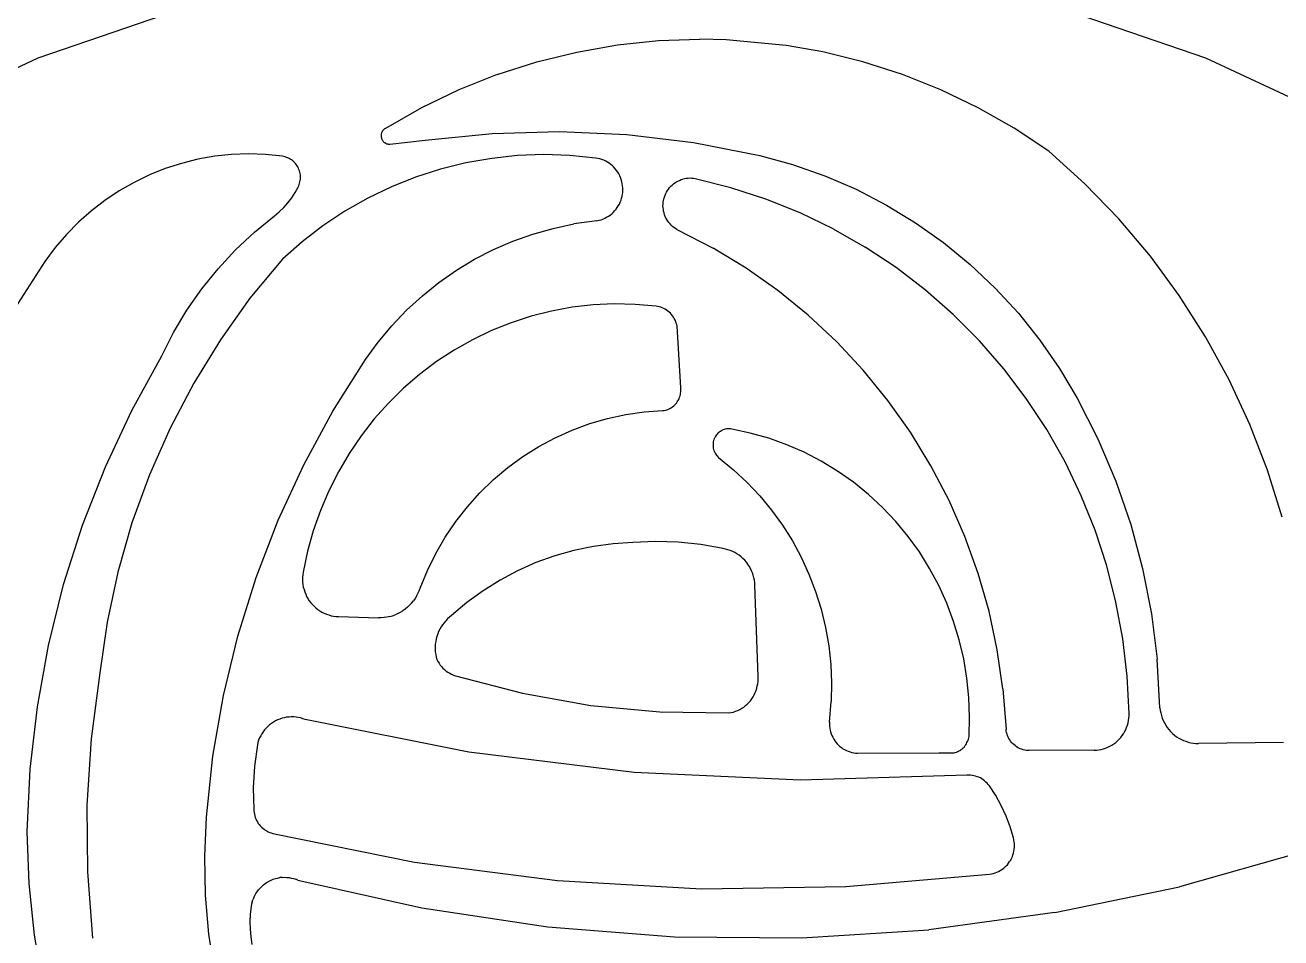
# Model space of a CAD drawing. Extents: x 396092 to 455492, y 17293 to 132793.
# Drawn here: x 424352.7 to 424458.1, y 46302.7 to 46379.4 of the extents above; entities that cross this region are included whole.
import ezdxf

# ---------------------------------------------------------------- set-up
doc = ezdxf.new("R2010")
doc.units = 0
doc.header["$LTSCALE"] = 1000
doc.header["$MEASUREMENT"] = 0
doc.layers.add('MU', color=34, linetype='Continuous')

msp = doc.modelspace()

# ---------------------------------------------------------------- linework, layer by layer
at = {"layer": 'MU', "color": 37}
for p, q in [((424365.24, 46380.56), (424353.71, 46376.59)), ((424451.76, 46376.59), (424440.23, 46380.56)), ((424398.97, 46377.12), (424402.38, 46377.72)), ((424402.38, 46377.72), (424405.83, 46378.08)), ((424405.83, 46378.08), (424409.29, 46378.2)), ((424411.51, 46378.13), (424409.29, 46378.2)), ((424416.55, 46377.66), (424411.51, 46378.13)), ((424419.62, 46377.13), (424416.55, 46377.66)), ((424353.71, 46376.59), (424342.99, 46371.6)), ((424392.29, 46375.23), (424395.6, 46376.29)), ((424395.6, 46376.29), (424398.97, 46377.12)), ((424422.99, 46376.3), (424419.62, 46377.13)), ((424426.3, 46375.24), (424422.99, 46376.3)), ((424462.48, 46371.6), (424451.76, 46376.59)), ((424392.29, 46375.23), (424389.07, 46373.94)), ((424429.52, 46373.95), (424426.3, 46375.24)), ((424389.07, 46373.94), (424385.93, 46372.43)), ((424432.66, 46372.44), (424429.52, 46373.95)), ((424385.93, 46372.43), (424382.91, 46370.71)), ((424435.69, 46370.72), (424432.66, 46372.44)), ((424382.55, 46370.2), (424382.54, 46370.15)), ((424382.54, 46370.15), (424382.54, 46370.1)), ((424382.54, 46370.1), (424382.54, 46370.06)), ((424382.54, 46370.06), (424382.54, 46370.01)), ((424382.54, 46370.01), (424382.55, 46369.96)), ((424382.57, 46370.29), (424382.55, 46370.24)), ((424382.55, 46370.24), (424382.55, 46370.2)), ((424382.55, 46369.96), (424382.56, 46369.92)), ((424382.56, 46369.92), (424382.57, 46369.87)), ((424382.58, 46370.33), (424382.57, 46370.29)), ((424382.57, 46369.87), (424382.59, 46369.83)), ((424382.6, 46370.37), (424382.58, 46370.33)), ((424382.62, 46370.42), (424382.6, 46370.37)), ((424382.64, 46370.46), (424382.62, 46370.42)), ((424382.67, 46370.5), (424382.64, 46370.46)), ((424382.69, 46370.53), (424382.67, 46370.5)), ((424382.72, 46370.57), (424382.69, 46370.53)), ((424382.76, 46370.6), (424382.72, 46370.57)), ((424382.79, 46370.63), (424382.76, 46370.6)), ((424382.83, 46370.66), (424382.79, 46370.63)), ((424382.87, 46370.69), (424382.83, 46370.66)), ((424382.91, 46370.71), (424382.87, 46370.69)), ((424386.23, 46369.71), (424391.86, 46370.29)), ((424391.86, 46370.29), (424397.51, 46370.45)), ((424397.51, 46370.45), (424403.16, 46370.19)), ((424403.16, 46370.19), (424408.77, 46369.51)), ((424438.59, 46368.8), (424435.69, 46370.72)), ((424382.59, 46369.83), (424382.6, 46369.79)), ((424382.6, 46369.79), (424382.63, 46369.74)), ((424382.63, 46369.74), (424382.65, 46369.7)), ((424382.65, 46369.7), (424382.68, 46369.67)), ((424382.68, 46369.67), (424382.7, 46369.63)), ((424382.7, 46369.63), (424382.74, 46369.59)), ((424382.74, 46369.59), (424382.77, 46369.56)), ((424382.77, 46369.56), (424382.8, 46369.53)), ((424382.8, 46369.53), (424382.84, 46369.51)), ((424382.84, 46369.51), (424382.88, 46369.48)), ((424382.88, 46369.48), (424382.92, 46369.46)), ((424382.92, 46369.46), (424382.96, 46369.44)), ((424382.96, 46369.44), (424383, 46369.42)), ((424383, 46369.42), (424383.05, 46369.41)), ((424383.05, 46369.41), (424383.09, 46369.4)), ((424383.09, 46369.4), (424383.14, 46369.39)), ((424383.14, 46369.39), (424383.18, 46369.39)), ((424383.18, 46369.39), (424383.23, 46369.39)), ((424383.23, 46369.39), (424383.28, 46369.39)), ((424383.28, 46369.39), (424386.23, 46369.71)), ((424408.77, 46369.51), (424414.32, 46368.42)), ((424365.78, 46367.77), (424364.41, 46367.33)), ((424367.16, 46368.11), (424365.78, 46367.77)), ((424368.57, 46368.36), (424367.16, 46368.11)), ((424369.99, 46368.51), (424368.57, 46368.36)), ((424371.42, 46368.56), (424369.99, 46368.51)), ((424372.84, 46368.5), (424371.42, 46368.56)), ((424374.27, 46368.36), (424372.84, 46368.5)), ((424374.38, 46368.34), (424374.27, 46368.36)), ((424374.49, 46368.31), (424374.38, 46368.34)), ((424374.6, 46368.27), (424374.49, 46368.31)), ((424374.71, 46368.23), (424374.6, 46368.27)), ((424374.81, 46368.18), (424374.71, 46368.23)), ((424374.91, 46368.13), (424374.81, 46368.18)), ((424375.01, 46368.06), (424374.91, 46368.13)), ((424375.1, 46368), (424375.01, 46368.06)), ((424375.19, 46367.92), (424375.1, 46368)), ((424375.27, 46367.84), (424375.19, 46367.92)), ((424375.35, 46367.75), (424375.27, 46367.84)), ((424389.66, 46367.81), (424387.53, 46367.29)), ((424391.82, 46368.19), (424389.66, 46367.81)), ((424394, 46368.43), (424391.82, 46368.19)), ((424396.19, 46368.51), (424394, 46368.43)), ((424398.38, 46368.44), (424396.19, 46368.51)), ((424400.57, 46368.21), (424398.38, 46368.44)), ((424400.74, 46368.19), (424400.57, 46368.21)), ((424400.9, 46368.15), (424400.74, 46368.19)), ((424401.07, 46368.09), (424400.9, 46368.15)), ((424401.23, 46368.03), (424401.07, 46368.09)), ((424401.39, 46367.96), (424401.23, 46368.03)), ((424401.54, 46367.87), (424401.39, 46367.96)), ((424401.68, 46367.78), (424401.54, 46367.87)), ((424401.82, 46367.68), (424401.68, 46367.78)), ((424414.32, 46368.42), (424417.08, 46367.67)), ((424441.62, 46366.05), (424438.59, 46368.8)), ((424363.09, 46366.8), (424361.8, 46366.17)), ((424364.41, 46367.33), (424363.09, 46366.8)), ((424375.42, 46367.66), (424375.35, 46367.75)), ((424375.48, 46367.57), (424375.42, 46367.66)), ((424375.54, 46367.47), (424375.48, 46367.57)), ((424375.6, 46367.36), (424375.54, 46367.47)), ((424375.64, 46367.26), (424375.6, 46367.36)), ((424375.68, 46367.15), (424375.64, 46367.26)), ((424375.71, 46367.03), (424375.68, 46367.15)), ((424375.74, 46366.92), (424375.71, 46367.03)), ((424375.76, 46366.8), (424375.74, 46366.92)), ((424375.77, 46366.69), (424375.76, 46366.8)), ((424387.53, 46367.29), (424385.44, 46366.61)), ((424401.95, 46367.56), (424401.82, 46367.68)), ((424402.08, 46367.44), (424401.95, 46367.56)), ((424402.2, 46367.31), (424402.08, 46367.44)), ((424402.3, 46367.18), (424402.2, 46367.31)), ((424402.4, 46367.03), (424402.3, 46367.18)), ((424402.49, 46366.88), (424402.4, 46367.03)), ((424402.57, 46366.73), (424402.49, 46366.88)), ((424402.64, 46366.57), (424402.57, 46366.73)), ((424417.08, 46367.67), (424419.78, 46366.72)), ((424419.78, 46366.72), (424422.42, 46365.59)), ((424361.8, 46366.17), (424360.55, 46365.46)), ((424375.32, 46365.32), (424375.58, 46365.78)), ((424375.58, 46365.78), (424375.63, 46365.89)), ((424375.63, 46365.89), (424375.67, 46366)), ((424375.67, 46366), (424375.7, 46366.11)), ((424375.7, 46366.11), (424375.73, 46366.22)), ((424375.73, 46366.22), (424375.75, 46366.34)), ((424375.75, 46366.34), (424375.76, 46366.45)), ((424375.76, 46366.45), (424375.77, 46366.57)), ((424375.77, 46366.57), (424375.77, 46366.69)), ((424383.4, 46365.79), (424381.42, 46364.84)), ((424385.44, 46366.61), (424383.4, 46365.79)), ((424402.7, 46366.4), (424402.64, 46366.57)), ((424402.75, 46366.23), (424402.7, 46366.4)), ((424402.78, 46366.06), (424402.75, 46366.23)), ((424402.81, 46365.89), (424402.78, 46366.06)), ((424402.83, 46365.71), (424402.81, 46365.89)), ((424402.83, 46365.54), (424402.83, 46365.71)), ((424406.66, 46365.61), (424406.76, 46365.73)), ((424406.76, 46365.73), (424406.86, 46365.84)), ((424406.86, 46365.84), (424406.97, 46365.95)), ((424406.97, 46365.95), (424407.08, 46366.04)), ((424407.08, 46366.04), (424407.2, 46366.13)), ((424407.2, 46366.13), (424407.33, 46366.21)), ((424407.33, 46366.21), (424407.46, 46366.28)), ((424407.46, 46366.28), (424407.59, 46366.34)), ((424407.59, 46366.34), (424407.73, 46366.4)), ((424407.73, 46366.4), (424407.88, 46366.44)), ((424408.02, 46366.47), (424407.88, 46366.44)), ((424408.17, 46366.5), (424408.02, 46366.47)), ((424408.32, 46366.51), (424408.17, 46366.5)), ((424408.47, 46366.52), (424408.32, 46366.51)), ((424408.61, 46366.51), (424408.47, 46366.52)), ((424408.76, 46366.49), (424408.61, 46366.51)), ((424408.91, 46366.47), (424408.76, 46366.49)), ((424411.9, 46365.72), (424408.91, 46366.47)), ((424414.84, 46364.77), (424411.9, 46365.72)), ((424444.47, 46363.1), (424441.62, 46366.05)), ((424359.35, 46364.66), (424358.22, 46363.78)), ((424360.55, 46365.46), (424359.35, 46364.66)), ((424374.72, 46364.46), (424375.04, 46364.88)), ((424375.04, 46364.88), (424375.32, 46365.32)), ((424381.42, 46364.84), (424379.5, 46363.75)), ((424402.61, 46364.51), (424402.68, 46364.67)), ((424402.68, 46364.67), (424402.73, 46364.84)), ((424402.73, 46364.84), (424402.77, 46365.01)), ((424402.77, 46365.01), (424402.8, 46365.19)), ((424402.8, 46365.19), (424402.82, 46365.36)), ((424402.82, 46365.36), (424402.83, 46365.54)), ((424406.22, 46364.5), (424406.24, 46364.65)), ((424406.24, 46364.65), (424406.27, 46364.8)), ((424406.27, 46364.8), (424406.32, 46364.94)), ((424406.32, 46364.94), (424406.37, 46365.09)), ((424406.37, 46365.09), (424406.43, 46365.23)), ((424406.43, 46365.23), (424406.5, 46365.36)), ((424406.5, 46365.36), (424406.58, 46365.49)), ((424406.58, 46365.49), (424406.66, 46365.61)), ((424417.71, 46363.62), (424414.84, 46364.77)), ((424422.42, 46365.59), (424424.96, 46364.27)), ((424358.22, 46363.78), (424357.14, 46362.83)), ((424373.58, 46363.37), (424373.99, 46363.71)), ((424373.99, 46363.71), (424374.37, 46364.07)), ((424374.37, 46364.07), (424374.72, 46364.46)), ((424379.5, 46363.75), (424377.66, 46362.53)), ((424401.9, 46363.53), (424402.02, 46363.65)), ((424402.02, 46363.65), (424402.14, 46363.78)), ((424402.14, 46363.78), (424402.26, 46363.91)), ((424402.26, 46363.91), (424402.36, 46364.05)), ((424402.36, 46364.05), (424402.45, 46364.2)), ((424402.45, 46364.2), (424402.54, 46364.35)), ((424402.54, 46364.35), (424402.61, 46364.51)), ((424406.2, 46364.2), (424406.21, 46364.35)), ((424406.21, 46364.05), (424406.2, 46364.2)), ((424406.21, 46364.35), (424406.22, 46364.5)), ((424406.23, 46363.89), (424406.21, 46364.05)), ((424406.25, 46363.74), (424406.23, 46363.89)), ((424406.29, 46363.6), (424406.25, 46363.74)), ((424406.33, 46363.45), (424406.29, 46363.6)), ((424420.49, 46362.27), (424417.71, 46363.62)), ((424424.96, 46364.27), (424427.41, 46362.77)), ((424357.14, 46362.83), (424356.13, 46361.8)), ((424371.9, 46362), (424373.58, 46363.37)), ((424377.66, 46362.53), (424375.91, 46361.19)), ((424396.99, 46362.31), (424398.73, 46362.68)), ((424400.66, 46362.95), (424398.73, 46362.68)), ((424400.66, 46362.95), (424400.83, 46362.99)), ((424400.83, 46362.99), (424401, 46363.03)), ((424401, 46363.03), (424401.16, 46363.09)), ((424401.16, 46363.09), (424401.32, 46363.16)), ((424401.32, 46363.16), (424401.47, 46363.24)), ((424401.47, 46363.24), (424401.62, 46363.33)), ((424401.62, 46363.33), (424401.76, 46363.43)), ((424401.76, 46363.43), (424401.9, 46363.53)), ((424406.39, 46363.31), (424406.33, 46363.45)), ((424406.45, 46363.17), (424406.39, 46363.31)), ((424406.52, 46363.04), (424406.45, 46363.17)), ((424406.6, 46362.91), (424406.52, 46363.04)), ((424406.69, 46362.79), (424406.6, 46362.91)), ((424406.79, 46362.68), (424406.69, 46362.79)), ((424406.89, 46362.57), (424406.79, 46362.68)), ((424407, 46362.47), (424406.89, 46362.57)), ((424427.41, 46362.77), (424429.76, 46361.11)), ((424447.11, 46359.97), (424444.47, 46363.1)), ((424356.13, 46361.8), (424355.19, 46360.7)), ((424370.32, 46360.51), (424371.9, 46362)), ((424393.6, 46361.24), (424395.28, 46361.83)), ((424395.28, 46361.83), (424396.99, 46362.31)), ((424407.12, 46362.37), (424407, 46362.47)), ((424407.24, 46362.29), (424407.12, 46362.37)), ((424407.37, 46362.21), (424407.24, 46362.29)), ((424407.37, 46362.21), (424410.4, 46360.65)), ((424420.49, 46362.27), (424423.18, 46360.74)), ((424355.19, 46360.7), (424354.32, 46359.54)), ((424368.85, 46358.91), (424370.32, 46360.51)), ((424375.91, 46361.19), (424374.25, 46359.73)), ((424390.39, 46359.71), (424391.97, 46360.53)), ((424391.97, 46360.53), (424393.6, 46361.24)), ((424413.18, 46358.96), (424410.4, 46360.65)), ((424425.77, 46359.02), (424423.18, 46360.74)), ((424429.76, 46361.11), (424431.98, 46359.28)), ((424354.32, 46359.54), (424351.53, 46355.21)), ((424374.25, 46359.73), (424371.53, 46356.44)), ((424388.86, 46358.79), (424390.39, 46359.71)), ((424449.54, 46356.66), (424447.11, 46359.97)), ((424367.49, 46357.22), (424368.85, 46358.91)), ((424387.39, 46357.76), (424388.86, 46358.79)), ((424415.85, 46357.09), (424413.18, 46358.96)), ((424428.23, 46357.13), (424425.77, 46359.02)), ((424431.98, 46359.28), (424434.08, 46357.3)), ((424386, 46356.64), (424387.39, 46357.76)), ((424434.08, 46357.3), (424436.04, 46355.18)), ((424366.24, 46355.43), (424367.49, 46357.22)), ((424371.53, 46356.44), (424369.05, 46352.96)), ((424384.68, 46355.43), (424386, 46356.64)), ((424418.38, 46355.03), (424415.85, 46357.09)), ((424430.57, 46355.08), (424428.23, 46357.13)), ((424451.75, 46353.19), (424449.54, 46356.66)), ((424365.12, 46353.55), (424366.24, 46355.43)), ((424383.44, 46354.13), (424384.68, 46355.43)), ((424396.85, 46355.36), (424395.13, 46354.93)), ((424398.58, 46355.68), (424396.85, 46355.36)), ((424400.34, 46355.88), (424398.58, 46355.68)), ((424402.1, 46355.96), (424400.34, 46355.88)), ((424403.86, 46355.92), (424402.1, 46355.96)), ((424405.62, 46355.77), (424403.86, 46355.92)), ((424405.75, 46355.75), (424405.62, 46355.77)), ((424405.89, 46355.72), (424405.75, 46355.75)), ((424406.02, 46355.68), (424405.89, 46355.72)), ((424406.14, 46355.63), (424406.02, 46355.68)), ((424406.27, 46355.57), (424406.14, 46355.63)), ((424406.39, 46355.51), (424406.27, 46355.57)), ((424406.5, 46355.44), (424406.39, 46355.51)), ((424406.62, 46355.36), (424406.5, 46355.44)), ((424406.72, 46355.27), (424406.62, 46355.36)), ((424406.82, 46355.18), (424406.72, 46355.27)), ((424406.91, 46355.07), (424406.82, 46355.18)), ((424436.04, 46355.18), (424437.84, 46352.92)), ((424382.29, 46352.75), (424383.44, 46354.13)), ((424393.45, 46354.38), (424391.81, 46353.73)), ((424395.13, 46354.93), (424393.45, 46354.38)), ((424407, 46354.97), (424406.91, 46355.07)), ((424407.08, 46354.85), (424407, 46354.97)), ((424407.15, 46354.74), (424407.08, 46354.85)), ((424407.22, 46354.61), (424407.15, 46354.74)), ((424407.27, 46354.49), (424407.22, 46354.61)), ((424407.32, 46354.36), (424407.27, 46354.49)), ((424407.36, 46354.23), (424407.32, 46354.36)), ((424407.39, 46354.09), (424407.36, 46354.23)), ((424407.69, 46348.92), (424407.39, 46354.09)), ((424420.78, 46352.79), (424418.38, 46355.03)), ((424432.76, 46352.87), (424430.57, 46355.08)), ((424364.14, 46351.6), (424365.12, 46353.55)), ((424391.81, 46353.73), (424390.22, 46352.96)), ((424453.72, 46349.58), (424451.75, 46353.19)), ((424369.05, 46352.96), (424366.81, 46349.32)), ((424381.23, 46351.3), (424382.29, 46352.75)), ((424388.67, 46352.09), (424387.19, 46351.12)), ((424390.22, 46352.96), (424388.67, 46352.09)), ((424423.01, 46350.4), (424420.78, 46352.79)), ((424434.81, 46350.52), (424432.76, 46352.87)), ((424437.84, 46352.92), (424439.49, 46350.54)), ((424361.61, 46347.02), (424364.14, 46351.6)), ((424378.49, 46346.96), (424381.23, 46351.3)), ((424387.19, 46351.12), (424385.77, 46350.05)), ((424385.77, 46350.05), (424384.42, 46348.88)), ((424425.08, 46347.86), (424423.01, 46350.4)), ((424436.69, 46348.03), (424434.81, 46350.52)), ((424439.49, 46350.54), (424440.98, 46348.05)), ((424366.81, 46349.32), (424364.82, 46345.52)), ((424384.42, 46348.88), (424383.15, 46347.63)), ((424407.7, 46348.81), (424407.69, 46348.92)), ((424407.7, 46348.69), (424407.7, 46348.81)), ((424455.46, 46345.84), (424453.72, 46349.58)), ((424407.4, 46347.73), (424407.46, 46347.83)), ((424407.46, 46347.83), (424407.52, 46347.93)), ((424407.52, 46347.93), (424407.56, 46348.03)), ((424407.56, 46348.03), (424407.6, 46348.14)), ((424407.6, 46348.14), (424407.64, 46348.24)), ((424407.64, 46348.24), (424407.66, 46348.35)), ((424407.66, 46348.35), (424407.68, 46348.47)), ((424407.68, 46348.47), (424407.7, 46348.58)), ((424407.7, 46348.58), (424407.7, 46348.69)), ((424426.98, 46345.18), (424425.08, 46347.86)), ((424438.41, 46345.41), (424436.69, 46348.03)), ((424440.98, 46348.05), (424442.71, 46344.62)), ((424359.39, 46342.27), (424361.61, 46347.02)), ((424376.04, 46342.45), (424378.49, 46346.96)), ((424383.15, 46347.63), (424381.97, 46346.3)), ((424403.08, 46346.68), (424404.62, 46346.9)), ((424404.62, 46346.9), (424406.18, 46347.01)), ((424406.18, 46347.01), (424406.29, 46347.02)), ((424406.29, 46347.02), (424406.4, 46347.04)), ((424406.4, 46347.04), (424406.51, 46347.07)), ((424406.51, 46347.07), (424406.62, 46347.11)), ((424406.62, 46347.11), (424406.72, 46347.15)), ((424406.72, 46347.15), (424406.82, 46347.2)), ((424406.82, 46347.2), (424406.92, 46347.26)), ((424406.92, 46347.26), (424407.01, 46347.33)), ((424407.01, 46347.33), (424407.1, 46347.4)), ((424407.1, 46347.4), (424407.18, 46347.47)), ((424407.18, 46347.47), (424407.26, 46347.55)), ((424407.26, 46347.55), (424407.33, 46347.64)), ((424407.33, 46347.64), (424407.4, 46347.73)), ((424381.97, 46346.3), (424380.87, 46344.89)), ((424398.58, 46345.37), (424400.05, 46345.91)), ((424400.05, 46345.91), (424401.55, 46346.35)), ((424401.55, 46346.35), (424403.08, 46346.68)), ((424456.94, 46341.99), (424455.46, 46345.84)), ((424364.82, 46345.52), (424363.09, 46341.6)), ((424380.87, 46344.89), (424379.86, 46343.41)), ((424395.77, 46343.99), (424397.15, 46344.73)), ((424397.15, 46344.73), (424398.58, 46345.37)), ((424410.51, 46344.65), (424410.47, 46344.56)), ((424410.54, 46344.73), (424410.51, 46344.65)), ((424410.59, 46344.81), (424410.54, 46344.73)), ((424410.64, 46344.89), (424410.59, 46344.81)), ((424410.69, 46344.96), (424410.64, 46344.89)), ((424410.75, 46345.03), (424410.69, 46344.96)), ((424410.81, 46345.1), (424410.75, 46345.03)), ((424410.88, 46345.16), (424410.81, 46345.1)), ((424410.95, 46345.21), (424410.88, 46345.16)), ((424411.02, 46345.26), (424410.95, 46345.21)), ((424411.1, 46345.31), (424411.02, 46345.26)), ((424411.18, 46345.35), (424411.1, 46345.31)), ((424411.26, 46345.39), (424411.18, 46345.35)), ((424411.35, 46345.42), (424411.26, 46345.39)), ((424411.43, 46345.44), (424411.35, 46345.42)), ((424411.52, 46345.46), (424411.43, 46345.44)), ((424411.61, 46345.47), (424411.52, 46345.46)), ((424411.7, 46345.47), (424411.61, 46345.47)), ((424411.79, 46345.47), (424411.7, 46345.47)), ((424411.88, 46345.47), (424411.79, 46345.47)), ((424411.97, 46345.45), (424411.88, 46345.47)), ((424413.53, 46345.12), (424411.97, 46345.45)), ((424415.08, 46344.68), (424413.53, 46345.12)), ((424416.59, 46344.14), (424415.08, 46344.68)), ((424428.69, 46342.37), (424426.98, 46345.18)), ((424439.95, 46342.69), (424438.41, 46345.41)), ((424442.71, 46344.62), (424444.21, 46341.08)), ((424394.44, 46343.15), (424395.77, 46343.99)), ((424410.41, 46344.3), (424410.4, 46344.21)), ((424410.4, 46344.21), (424410.4, 46344.11)), ((424410.4, 46344.11), (424410.4, 46344.02)), ((424410.4, 46344.02), (424410.41, 46343.93)), ((424410.42, 46344.39), (424410.41, 46344.3)), ((424410.41, 46343.93), (424410.42, 46343.84)), ((424410.45, 46344.48), (424410.42, 46344.39)), ((424410.42, 46343.84), (424410.44, 46343.75)), ((424410.44, 46343.75), (424410.47, 46343.67)), ((424410.47, 46344.56), (424410.45, 46344.48)), ((424410.47, 46343.67), (424410.5, 46343.58)), ((424410.5, 46343.58), (424410.54, 46343.5)), ((424418.06, 46343.5), (424416.59, 46344.14)), ((424379.86, 46343.41), (424378.95, 46341.87)), ((424393.17, 46342.22), (424394.44, 46343.15)), ((424410.54, 46343.5), (424410.58, 46343.42)), ((424410.58, 46343.42), (424410.63, 46343.34)), ((424410.63, 46343.34), (424410.68, 46343.27)), ((424410.68, 46343.27), (424410.74, 46343.2)), ((424410.74, 46343.2), (424410.8, 46343.13)), ((424410.8, 46343.13), (424410.86, 46343.07)), ((424410.86, 46343.07), (424412.13, 46342.03)), ((424419.49, 46342.75), (424418.06, 46343.5)), ((424420.86, 46341.92), (424419.49, 46342.75)), ((424441.3, 46339.86), (424439.95, 46342.69)), ((424357.48, 46337.39), (424359.39, 46342.27)), ((424363.09, 46341.6), (424361.62, 46337.57)), ((424373.89, 46337.79), (424376.04, 46342.45)), ((424378.95, 46341.87), (424378.15, 46340.27)), ((424391.96, 46341.21), (424393.17, 46342.22)), ((424412.13, 46342.03), (424413.27, 46340.98)), ((424422.18, 46340.99), (424420.86, 46341.92)), ((424430.22, 46339.45), (424428.69, 46342.37)), ((424458.17, 46338.05), (424456.94, 46341.99)), ((424390.83, 46340.11), (424391.96, 46341.21)), ((424413.27, 46340.98), (424414.33, 46339.85)), ((424423.44, 46339.97), (424422.18, 46340.99)), ((424444.21, 46341.08), (424445.46, 46337.44)), ((424378.15, 46340.27), (424377.44, 46338.61)), ((424389.78, 46338.93), (424390.83, 46340.11)), ((424414.33, 46339.85), (424415.32, 46338.65)), ((424424.62, 46338.87), (424423.44, 46339.97)), ((424431.54, 46336.43), (424430.22, 46339.45)), ((424442.47, 46336.95), (424441.3, 46339.86)), ((424377.44, 46338.61), (424376.85, 46336.92)), ((424388.8, 46337.68), (424389.78, 46338.93)), ((424415.32, 46338.65), (424416.23, 46337.38)), ((424425.74, 46337.69), (424424.62, 46338.87)), ((424355.89, 46332.39), (424357.48, 46337.39)), ((424361.62, 46337.57), (424360.44, 46333.44)), ((424372.05, 46332.99), (424373.89, 46337.79)), ((424387.92, 46336.37), (424388.8, 46337.68)), ((424416.23, 46337.38), (424417.06, 46336.06)), ((424426.77, 46336.44), (424425.74, 46337.69)), ((424445.46, 46337.44), (424446.46, 46333.73)), ((424376.85, 46336.92), (424376.36, 46335.19)), ((424387.12, 46335), (424387.92, 46336.37)), ((424427.72, 46335.13), (424426.77, 46336.44)), ((424432.66, 46333.33), (424431.54, 46336.43)), ((424443.45, 46333.97), (424442.47, 46336.95)), ((424376.36, 46335.19), (424375.99, 46333.43)), ((424398.72, 46335.26), (424397.11, 46334.81)), ((424400.36, 46335.6), (424398.72, 46335.26)), ((424402.01, 46335.82), (424400.36, 46335.6)), ((424403.68, 46335.92), (424402.01, 46335.82)), ((424405.58, 46336.01), (424403.68, 46335.92)), ((424407.48, 46335.95), (424405.58, 46336.01)), ((424409.38, 46335.75), (424407.48, 46335.95)), ((424411.25, 46335.41), (424409.38, 46335.75)), ((424411.45, 46335.37), (424411.25, 46335.41)), ((424411.65, 46335.32), (424411.45, 46335.37)), ((424411.85, 46335.25), (424411.65, 46335.32)), ((424412.05, 46335.17), (424411.85, 46335.25)), ((424412.23, 46335.08), (424412.05, 46335.17)), ((424417.06, 46336.06), (424417.8, 46334.69)), ((424428.58, 46333.75), (424427.72, 46335.13)), ((424386.42, 46333.57), (424387.12, 46335)), ((424395.53, 46334.24), (424394, 46333.56)), ((424397.11, 46334.81), (424395.53, 46334.24)), ((424412.41, 46334.98), (424412.23, 46335.08)), ((424412.59, 46334.86), (424412.41, 46334.98)), ((424412.75, 46334.73), (424412.59, 46334.86)), ((424412.91, 46334.59), (424412.75, 46334.73)), ((424413.06, 46334.44), (424412.91, 46334.59)), ((424413.2, 46334.28), (424413.06, 46334.44)), ((424413.32, 46334.12), (424413.2, 46334.28)), ((424413.44, 46333.94), (424413.32, 46334.12)), ((424417.8, 46334.69), (424418.45, 46333.27)), ((424360.44, 46333.44), (424359.54, 46329.23)), ((424370.52, 46328.07), (424372.05, 46332.99)), ((424375.95, 46333.01), (424375.94, 46332.8)), ((424375.96, 46333.22), (424375.95, 46333.01)), ((424375.99, 46333.43), (424375.96, 46333.22)), ((424385.82, 46332.1), (424386.42, 46333.57)), ((424394, 46333.56), (424392.52, 46332.77)), ((424413.54, 46333.75), (424413.44, 46333.94)), ((424413.63, 46333.56), (424413.54, 46333.75)), ((424413.71, 46333.37), (424413.63, 46333.56)), ((424413.78, 46333.17), (424413.71, 46333.37)), ((424413.83, 46332.96), (424413.78, 46333.17)), ((424418.45, 46333.27), (424419.01, 46331.81)), ((424429.35, 46332.31), (424428.58, 46333.75)), ((424433.57, 46330.15), (424432.66, 46333.33)), ((424444.22, 46330.92), (424443.45, 46333.97)), ((424446.46, 46333.73), (424447.2, 46329.94)), ((424354.62, 46327.29), (424355.89, 46332.39)), ((424375.94, 46332.8), (424375.95, 46332.59)), ((424375.95, 46332.59), (424375.98, 46332.39)), ((424375.98, 46332.39), (424376.01, 46332.18)), ((424376.01, 46332.18), (424376.07, 46331.98)), ((424376.07, 46331.98), (424376.13, 46331.78)), ((424385.73, 46331.87), (424385.82, 46332.1)), ((424392.52, 46332.77), (424391.1, 46331.87)), ((424413.87, 46332.75), (424413.83, 46332.96)), ((424413.9, 46332.54), (424413.87, 46332.75)), ((424413.91, 46332.33), (424413.9, 46332.54)), ((424414.18, 46324.66), (424413.91, 46332.33)), ((424430.02, 46330.83), (424429.35, 46332.31)), ((424376.13, 46331.78), (424376.21, 46331.58)), ((424376.21, 46331.58), (424376.29, 46331.4)), ((424376.29, 46331.4), (424376.4, 46331.21)), ((424376.4, 46331.21), (424376.51, 46331.04)), ((424376.51, 46331.04), (424376.63, 46330.87)), ((424376.63, 46330.87), (424376.77, 46330.71)), ((424385.1, 46330.84), (424385.25, 46331.03)), ((424385.39, 46331.23), (424385.25, 46331.03)), ((424385.52, 46331.43), (424385.39, 46331.23)), ((424385.52, 46331.43), (424385.63, 46331.65)), ((424385.63, 46331.65), (424385.73, 46331.87)), ((424389.74, 46330.88), (424388.45, 46329.79)), ((424391.1, 46331.87), (424389.74, 46330.88)), ((424419.01, 46331.81), (424419.48, 46330.32)), ((424444.8, 46327.83), (424444.22, 46330.92)), ((424376.77, 46330.71), (424376.91, 46330.57)), ((424376.91, 46330.57), (424377.06, 46330.43)), ((424377.06, 46330.43), (424377.23, 46330.3)), ((424377.23, 46330.3), (424377.4, 46330.18)), ((424377.4, 46330.18), (424377.57, 46330.08)), ((424377.57, 46330.08), (424377.76, 46329.99)), ((424377.76, 46329.99), (424377.95, 46329.91)), ((424377.95, 46329.91), (424378.14, 46329.84)), ((424378.14, 46329.84), (424378.34, 46329.78)), ((424383.5, 46329.78), (424383.73, 46329.86)), ((424383.95, 46329.96), (424383.73, 46329.86)), ((424383.95, 46329.96), (424384.16, 46330.07)), ((424384.16, 46330.07), (424384.37, 46330.2)), ((424384.56, 46330.34), (424384.37, 46330.2)), ((424384.75, 46330.49), (424384.56, 46330.34)), ((424384.75, 46330.49), (424384.93, 46330.66)), ((424384.93, 46330.66), (424385.1, 46330.84)), ((424419.48, 46330.32), (424419.85, 46328.8)), ((424430.6, 46329.3), (424430.02, 46330.83)), ((424434.26, 46326.92), (424433.57, 46330.15)), ((424447.2, 46329.94), (424447.68, 46326.12)), ((424359.54, 46329.23), (424358.92, 46324.98)), ((424378.34, 46329.78), (424378.54, 46329.74)), ((424378.54, 46329.74), (424378.74, 46329.72)), ((424378.74, 46329.72), (424378.95, 46329.7)), ((424378.95, 46329.7), (424382.31, 46329.61)), ((424382.55, 46329.61), (424382.31, 46329.61)), ((424382.79, 46329.63), (424382.55, 46329.61)), ((424383.03, 46329.66), (424382.79, 46329.63)), ((424383.27, 46329.71), (424383.03, 46329.66)), ((424383.27, 46329.71), (424383.5, 46329.78)), ((424387.57, 46328.84), (424387.47, 46328.65)), ((424387.69, 46329.02), (424387.57, 46328.84)), ((424387.82, 46329.19), (424387.69, 46329.02)), ((424387.97, 46329.36), (424387.82, 46329.19)), ((424388.12, 46329.51), (424387.97, 46329.36)), ((424388.28, 46329.66), (424388.12, 46329.51)), ((424388.45, 46329.79), (424388.28, 46329.66)), ((424419.85, 46328.8), (424420.12, 46327.25)), ((424431.07, 46327.74), (424430.6, 46329.3)), ((424369.31, 46323.07), (424370.52, 46328.07)), ((424387.16, 46327.83), (424387.12, 46327.61)), ((424387.22, 46328.04), (424387.16, 46327.83)), ((424387.29, 46328.25), (424387.22, 46328.04)), ((424387.37, 46328.45), (424387.29, 46328.25)), ((424387.47, 46328.65), (424387.37, 46328.45)), ((424431.45, 46326.15), (424431.07, 46327.74)), ((424445.16, 46324.71), (424444.8, 46327.83)), ((424353.69, 46322.12), (424354.62, 46327.29)), ((424387.09, 46327.39), (424387.08, 46327.18)), ((424387.08, 46327.18), (424387.08, 46326.96)), ((424387.08, 46326.96), (424387.09, 46326.74)), ((424387.12, 46327.61), (424387.09, 46327.39)), ((424387.09, 46326.74), (424387.12, 46326.52)), ((424420.12, 46327.25), (424420.29, 46325.69)), ((424434.74, 46323.65), (424434.26, 46326.92)), ((424387.12, 46326.52), (424387.17, 46326.3)), ((424387.17, 46326.3), (424387.22, 46326.09)), ((424387.22, 46326.09), (424387.3, 46325.93)), ((424387.3, 46325.93), (424387.4, 46325.78)), ((424387.4, 46325.78), (424387.5, 46325.63)), ((424387.5, 46325.63), (424387.61, 46325.5)), ((424420.29, 46325.69), (424420.36, 46324.13)), ((424431.72, 46324.54), (424431.45, 46326.15)), ((424447.91, 46322.05), (424447.68, 46326.12)), ((424358.92, 46324.98), (424358.19, 46319.44)), ((424387.61, 46325.5), (424387.73, 46325.37)), ((424387.73, 46325.37), (424387.86, 46325.25)), ((424387.86, 46325.25), (424388, 46325.13)), ((424388, 46325.13), (424388.15, 46325.03)), ((424388.15, 46325.03), (424388.3, 46324.94)), ((424388.3, 46324.94), (424388.46, 46324.86)), ((424388.46, 46324.86), (424388.62, 46324.79)), ((424388.62, 46324.79), (424388.78, 46324.73)), ((424388.78, 46324.73), (424394.42, 46323.27)), ((424414.18, 46324.47), (424414.18, 46324.66)), ((424445.33, 46321.56), (424445.16, 46324.71)), ((424413.95, 46323.32), (424414.02, 46323.5)), ((424414.02, 46323.5), (424414.08, 46323.69)), ((424414.08, 46323.69), (424414.12, 46323.88)), ((424414.12, 46323.88), (424414.16, 46324.07)), ((424414.16, 46324.07), (424414.18, 46324.27)), ((424414.18, 46324.27), (424414.18, 46324.47)), ((424420.36, 46324.13), (424420.33, 46322.56)), ((424431.88, 46322.91), (424431.72, 46324.54)), ((424434.74, 46323.65), (424435, 46320.22)), ((424368.42, 46317.99), (424369.31, 46323.07)), ((424394.42, 46323.27), (424400.14, 46322.25)), ((424413.28, 46322.36), (424413.42, 46322.5)), ((424413.42, 46322.5), (424413.55, 46322.64)), ((424413.55, 46322.64), (424413.66, 46322.8)), ((424413.66, 46322.8), (424413.77, 46322.97)), ((424413.77, 46322.97), (424413.86, 46323.14)), ((424413.86, 46323.14), (424413.95, 46323.32)), ((424420.18, 46320.84), (424420.33, 46322.56)), ((424431.94, 46321.27), (424431.88, 46322.91)), ((424353.09, 46316.9), (424353.69, 46322.12)), ((424400.14, 46322.25), (424405.93, 46321.7)), ((424405.93, 46321.7), (424411.74, 46321.61)), ((424411.74, 46321.61), (424411.93, 46321.64)), ((424411.93, 46321.64), (424412.12, 46321.69)), ((424412.12, 46321.69), (424412.3, 46321.75)), ((424412.3, 46321.75), (424412.48, 46321.82)), ((424412.48, 46321.82), (424412.65, 46321.9)), ((424412.65, 46321.9), (424412.82, 46322)), ((424412.82, 46322), (424412.98, 46322.11)), ((424412.98, 46322.11), (424413.14, 46322.23)), ((424413.14, 46322.23), (424413.28, 46322.36)), ((424445.32, 46321.37), (424445.33, 46321.56)), ((424447.91, 46322.05), (424447.94, 46321.83)), ((424447.94, 46321.83), (424447.98, 46321.61)), ((424447.98, 46321.61), (424448.04, 46321.39)), ((424448.04, 46321.39), (424448.11, 46321.18)), ((424372.89, 46320.34), (424372.76, 46320.19)), ((424373.03, 46320.48), (424372.89, 46320.34)), ((424373.18, 46320.61), (424373.03, 46320.48)), ((424373.34, 46320.73), (424373.18, 46320.61)), ((424373.5, 46320.84), (424373.34, 46320.73)), ((424373.67, 46320.94), (424373.5, 46320.84)), ((424373.85, 46321.03), (424373.67, 46320.94)), ((424374.04, 46321.1), (424373.85, 46321.03)), ((424374.22, 46321.16), (424374.04, 46321.1)), ((424374.41, 46321.21), (424374.22, 46321.16)), ((424374.61, 46321.25), (424374.41, 46321.21)), ((424374.81, 46321.27), (424374.61, 46321.25)), ((424375, 46321.28), (424374.81, 46321.27)), ((424375.2, 46321.28), (424375, 46321.28)), ((424375.4, 46321.26), (424375.2, 46321.28)), ((424375.59, 46321.23), (424375.4, 46321.26)), ((424375.79, 46321.19), (424375.59, 46321.23)), ((424375.97, 46321.13), (424375.79, 46321.19)), ((424376.16, 46321.06), (424375.97, 46321.13)), ((424389.89, 46318.32), (424376.16, 46321.06)), ((424420.18, 46320.84), (424420.18, 46320.67)), ((424420.18, 46320.67), (424420.19, 46320.51)), ((424420.19, 46320.51), (424420.2, 46320.34)), ((424420.2, 46320.34), (424420.23, 46320.18)), ((424431.89, 46319.64), (424431.94, 46321.27)), ((424445.04, 46320.22), (424445.12, 46320.4)), ((424445.12, 46320.4), (424445.19, 46320.59)), ((424445.19, 46320.59), (424445.24, 46320.78)), ((424445.24, 46320.78), (424445.28, 46320.97)), ((424445.28, 46320.97), (424445.31, 46321.17)), ((424445.31, 46321.17), (424445.32, 46321.37)), ((424448.11, 46321.18), (424448.19, 46320.97)), ((424448.19, 46320.97), (424448.29, 46320.77)), ((424448.29, 46320.77), (424448.4, 46320.58)), ((424448.4, 46320.58), (424448.52, 46320.4)), ((424448.52, 46320.4), (424448.66, 46320.22)), ((424358.19, 46319.44), (424357.85, 46313.86)), ((424372.26, 46319.32), (424372.2, 46319.13)), ((424372.34, 46319.51), (424372.26, 46319.32)), ((424372.43, 46319.69), (424372.34, 46319.51)), ((424372.52, 46319.86), (424372.43, 46319.69)), ((424372.64, 46320.03), (424372.52, 46319.86)), ((424372.76, 46320.19), (424372.64, 46320.03)), ((424420.23, 46320.18), (424420.27, 46320.02)), ((424420.27, 46320.02), (424420.32, 46319.87)), ((424420.32, 46319.87), (424420.38, 46319.71)), ((424420.38, 46319.71), (424420.45, 46319.57)), ((424420.45, 46319.57), (424420.53, 46319.42)), ((424420.53, 46319.42), (424420.62, 46319.28)), ((424420.62, 46319.28), (424420.72, 46319.15)), ((424431.77, 46319.21), (424431.81, 46319.32)), ((424431.81, 46319.32), (424431.84, 46319.42)), ((424431.84, 46319.42), (424431.87, 46319.53)), ((424431.87, 46319.53), (424431.89, 46319.64)), ((424435.02, 46320.09), (424435, 46320.22)), ((424435.05, 46319.96), (424435.02, 46320.09)), ((424435.09, 46319.83), (424435.05, 46319.96)), ((424435.13, 46319.71), (424435.09, 46319.83)), ((424435.18, 46319.59), (424435.13, 46319.71)), ((424435.24, 46319.47), (424435.18, 46319.59)), ((424435.31, 46319.35), (424435.24, 46319.47)), ((424435.38, 46319.25), (424435.31, 46319.35)), ((424444.35, 46319.27), (424444.49, 46319.4)), ((424444.49, 46319.4), (424444.62, 46319.55)), ((424444.62, 46319.55), (424444.74, 46319.71)), ((424444.74, 46319.71), (424444.85, 46319.87)), ((424444.85, 46319.87), (424444.95, 46320.04)), ((424444.95, 46320.04), (424445.04, 46320.22)), ((424448.66, 46320.22), (424448.81, 46320.06)), ((424448.81, 46320.06), (424448.96, 46319.9)), ((424448.96, 46319.9), (424449.13, 46319.76)), ((424449.13, 46319.76), (424449.31, 46319.62)), ((424449.31, 46319.62), (424449.49, 46319.5)), ((424449.49, 46319.5), (424449.68, 46319.4)), ((424449.68, 46319.4), (424449.88, 46319.31)), ((424449.88, 46319.31), (424450.09, 46319.23)), ((424372.15, 46318.93), (424371.91, 46317.14)), ((424372.2, 46319.13), (424372.15, 46318.93)), ((424403.77, 46316.61), (424389.89, 46318.32)), ((424420.72, 46319.15), (424420.82, 46319.03)), ((424420.82, 46319.03), (424420.93, 46318.91)), ((424420.93, 46318.91), (424421.05, 46318.8)), ((424421.05, 46318.8), (424421.18, 46318.7)), ((424421.18, 46318.7), (424421.31, 46318.61)), ((424421.31, 46318.61), (424421.45, 46318.53)), ((424421.45, 46318.53), (424421.6, 46318.45)), ((424421.6, 46318.45), (424421.75, 46318.39)), ((424421.75, 46318.39), (424421.9, 46318.34)), ((424421.9, 46318.34), (424422.05, 46318.3)), ((424422.05, 46318.3), (424422.21, 46318.26)), ((424422.21, 46318.26), (424422.37, 46318.24)), ((424422.37, 46318.24), (424422.53, 46318.23)), ((424422.53, 46318.23), (424429.35, 46318.27)), ((424429.35, 46318.27), (424430.64, 46318.27)), ((424430.64, 46318.27), (424430.74, 46318.29)), ((424430.74, 46318.29), (424430.85, 46318.33)), ((424430.85, 46318.33), (424430.95, 46318.37)), ((424430.95, 46318.37), (424431.04, 46318.42)), ((424431.04, 46318.42), (424431.14, 46318.47)), ((424431.14, 46318.47), (424431.23, 46318.54)), ((424431.23, 46318.54), (424431.31, 46318.6)), ((424431.31, 46318.6), (424431.4, 46318.68)), ((424431.4, 46318.68), (424431.47, 46318.75)), ((424431.47, 46318.75), (424431.54, 46318.84)), ((424431.54, 46318.84), (424431.61, 46318.93)), ((424431.61, 46318.93), (424431.67, 46319.02)), ((424431.67, 46319.02), (424431.72, 46319.12)), ((424431.72, 46319.12), (424431.77, 46319.21)), ((424435.46, 46319.14), (424435.38, 46319.25)), ((424435.55, 46319.05), (424435.46, 46319.14)), ((424435.65, 46318.95), (424435.55, 46319.05)), ((424435.75, 46318.87), (424435.65, 46318.95)), ((424435.85, 46318.79), (424435.75, 46318.87)), ((424435.96, 46318.72), (424435.85, 46318.79)), ((424436.08, 46318.66), (424435.96, 46318.72)), ((424436.19, 46318.6), (424436.08, 46318.66)), ((424436.32, 46318.56), (424436.19, 46318.6)), ((424436.44, 46318.52), (424436.32, 46318.56)), ((424436.57, 46318.49), (424436.44, 46318.52)), ((424436.69, 46318.47), (424436.57, 46318.49)), ((424436.82, 46318.46), (424436.69, 46318.47)), ((424436.95, 46318.45), (424436.82, 46318.46)), ((424442.4, 46318.49), (424436.95, 46318.45)), ((424442.4, 46318.49), (424442.6, 46318.5)), ((424442.6, 46318.5), (424442.79, 46318.52)), ((424442.79, 46318.52), (424442.98, 46318.55)), ((424442.98, 46318.55), (424443.17, 46318.6)), ((424443.17, 46318.6), (424443.35, 46318.66)), ((424443.35, 46318.66), (424443.54, 46318.73)), ((424443.54, 46318.73), (424443.71, 46318.82)), ((424443.71, 46318.82), (424443.88, 46318.91)), ((424443.88, 46318.91), (424444.05, 46319.02)), ((424444.05, 46319.02), (424444.2, 46319.14)), ((424444.2, 46319.14), (424444.35, 46319.27)), ((424450.09, 46319.23), (424450.29, 46319.16)), ((424450.29, 46319.16), (424450.51, 46319.11)), ((424450.51, 46319.11), (424450.72, 46319.07)), ((424450.72, 46319.07), (424450.94, 46319.05)), ((424450.94, 46319.05), (424451.16, 46319.05)), ((424458.29, 46319.14), (424451.16, 46319.05)), ((424367.87, 46312.86), (424368.42, 46317.99)), ((424352.83, 46311.64), (424353.09, 46316.9)), ((424371.91, 46317.14), (424371.81, 46315.33)), ((424417.74, 46315.97), (424403.77, 46316.61)), ((424431.72, 46316.38), (424417.74, 46315.97)), ((424431.87, 46316.39), (424431.72, 46316.38)), ((424432.01, 46316.38), (424431.87, 46316.39)), ((424432.16, 46316.37), (424432.01, 46316.38)), ((424432.3, 46316.34), (424432.16, 46316.37)), ((424432.44, 46316.31), (424432.3, 46316.34)), ((424432.58, 46316.26), (424432.44, 46316.31)), ((424432.71, 46316.21), (424432.58, 46316.26)), ((424432.84, 46316.15), (424432.71, 46316.21)), ((424432.97, 46316.08), (424432.84, 46316.15)), ((424371.81, 46315.33), (424371.85, 46313.52)), ((424433.09, 46316), (424432.97, 46316.08)), ((424433.2, 46315.91), (424433.09, 46316)), ((424433.31, 46315.81), (424433.2, 46315.91)), ((424433.42, 46315.71), (424433.31, 46315.81)), ((424433.51, 46315.6), (424433.42, 46315.71)), ((424433.6, 46315.49), (424433.51, 46315.6)), ((424434.13, 46314.68), (424433.6, 46315.49)), ((424434.6, 46313.83), (424434.13, 46314.68)), ((424357.85, 46313.86), (424357.88, 46308.28)), ((424371.85, 46313.52), (424371.86, 46313.38)), ((424371.86, 46313.38), (424371.87, 46313.24)), ((424371.87, 46313.24), (424371.9, 46313.11)), ((424371.9, 46313.11), (424371.93, 46312.97)), ((424371.93, 46312.97), (424371.98, 46312.84)), ((424435.01, 46312.95), (424434.6, 46313.83)), ((424435.35, 46312.04), (424435.01, 46312.95)), ((424367.74, 46309.58), (424367.87, 46312.86)), ((424371.98, 46312.84), (424372.03, 46312.71)), ((424372.03, 46312.71), (424372.09, 46312.58)), ((424372.09, 46312.58), (424372.15, 46312.46)), ((424372.15, 46312.46), (424372.23, 46312.34)), ((424372.23, 46312.34), (424372.31, 46312.23)), ((424372.31, 46312.23), (424372.4, 46312.12)), ((424372.4, 46312.12), (424372.5, 46312.03)), ((424372.5, 46312.03), (424372.6, 46311.93)), ((424372.6, 46311.93), (424372.71, 46311.85)), ((424435.63, 46311.11), (424435.35, 46312.04)), ((424352.99, 46307.28), (424352.83, 46311.64)), ((424372.71, 46311.85), (424372.82, 46311.77)), ((424372.82, 46311.77), (424372.94, 46311.7)), ((424372.94, 46311.7), (424373.07, 46311.64)), ((424373.07, 46311.64), (424373.19, 46311.58)), ((424373.19, 46311.58), (424373.32, 46311.54)), ((424373.32, 46311.54), (424373.45, 46311.5)), ((424373.45, 46311.5), (424385.33, 46309.09)), ((424435.66, 46310.96), (424435.63, 46311.11)), ((424435.69, 46310.8), (424435.66, 46310.96)), ((424435.58, 46309.7), (424435.63, 46309.85)), ((424435.63, 46309.85), (424435.66, 46310)), ((424435.66, 46310), (424435.69, 46310.16)), ((424435.7, 46310.64), (424435.69, 46310.8)), ((424435.69, 46310.16), (424435.7, 46310.32)), ((424435.71, 46310.48), (424435.7, 46310.64)), ((424435.7, 46310.32), (424435.71, 46310.48)), ((424459.84, 46309.92), (424449.55, 46307.01)), ((424367.81, 46306.3), (424367.74, 46309.58)), ((424385.33, 46309.09), (424397.35, 46307.54)), ((424434.89, 46308.65), (424435, 46308.76)), ((424435, 46308.76), (424435.11, 46308.87)), ((424435.11, 46308.87), (424435.21, 46309)), ((424435.21, 46309), (424435.3, 46309.13)), ((424435.3, 46309.13), (424435.39, 46309.26)), ((424435.39, 46309.26), (424435.46, 46309.4)), ((424435.46, 46309.4), (424435.53, 46309.55)), ((424435.53, 46309.55), (424435.58, 46309.7)), ((424357.88, 46308.28), (424358.31, 46302.71)), ((424373.49, 46307.64), (424373.67, 46307.7)), ((424373.67, 46307.7), (424373.86, 46307.75)), ((424373.86, 46307.75), (424374.05, 46307.78)), ((424374.24, 46307.8), (424374.05, 46307.78)), ((424374.24, 46307.8), (424374.43, 46307.81)), ((424374.43, 46307.81), (424374.62, 46307.8)), ((424374.62, 46307.8), (424374.81, 46307.78)), ((424374.81, 46307.78), (424375, 46307.75)), ((424375, 46307.75), (424375.19, 46307.7)), ((424375.19, 46307.7), (424375.37, 46307.65)), ((424421.55, 46307.03), (424433.62, 46308.08)), ((424433.62, 46308.08), (424433.77, 46308.1)), ((424433.77, 46308.1), (424433.93, 46308.13)), ((424433.93, 46308.13), (424434.08, 46308.18)), ((424434.08, 46308.18), (424434.22, 46308.23)), ((424434.22, 46308.23), (424434.37, 46308.3)), ((424434.37, 46308.3), (424434.51, 46308.37)), ((424434.51, 46308.37), (424434.64, 46308.46)), ((424434.64, 46308.46), (424434.77, 46308.55)), ((424434.77, 46308.55), (424434.89, 46308.65)), ((424353.45, 46302.94), (424352.99, 46307.28)), ((424372.14, 46306.6), (424372.25, 46306.76)), ((424372.25, 46306.76), (424372.38, 46306.9)), ((424372.38, 46306.9), (424372.52, 46307.04)), ((424372.52, 46307.04), (424372.66, 46307.17)), ((424372.66, 46307.17), (424372.81, 46307.28)), ((424372.81, 46307.28), (424372.98, 46307.39)), ((424372.98, 46307.39), (424373.14, 46307.49)), ((424373.14, 46307.49), (424373.31, 46307.57)), ((424373.31, 46307.57), (424373.49, 46307.64)), ((424375.55, 46307.58), (424375.37, 46307.65)), ((424375.55, 46307.58), (424385.97, 46305.24)), ((424397.35, 46307.54), (424409.44, 46306.85)), ((424409.44, 46306.85), (424421.55, 46307.03)), ((424439.09, 46304.84), (424449.55, 46307.01)), ((424368.09, 46303.02), (424367.81, 46306.3)), ((424371.72, 46305.73), (424371.67, 46305.54)), ((424371.72, 46305.73), (424371.78, 46305.92)), ((424371.85, 46306.1), (424371.78, 46305.92)), ((424371.85, 46306.1), (424371.93, 46306.27)), ((424371.93, 46306.27), (424372.03, 46306.44)), ((424372.03, 46306.44), (424372.14, 46306.6)), ((424371.56, 46304.72), (424371.53, 46304.08)), ((424371.63, 46305.35), (424371.56, 46304.72)), ((424371.67, 46305.54), (424371.63, 46305.35)), ((424385.97, 46305.24), (424396.53, 46303.65)), ((424439.09, 46304.84), (424428.51, 46303.41)), ((424371.53, 46304.08), (424371.54, 46303.44)), ((424396.53, 46303.65), (424407.18, 46302.81)), ((424354.2, 46298.64), (424353.45, 46302.94)), ((424368.58, 46299.78), (424368.09, 46303.02)), ((424371.54, 46303.44), (424371.59, 46302.8)), ((424371.59, 46302.8), (424371.69, 46302.17)), ((424407.18, 46302.81), (424417.85, 46302.73)), ((424417.85, 46302.73), (424428.51, 46303.41))]:
    msp.add_line(p, q, dxfattribs=at)

doc.saveas('drawing.dxf')
